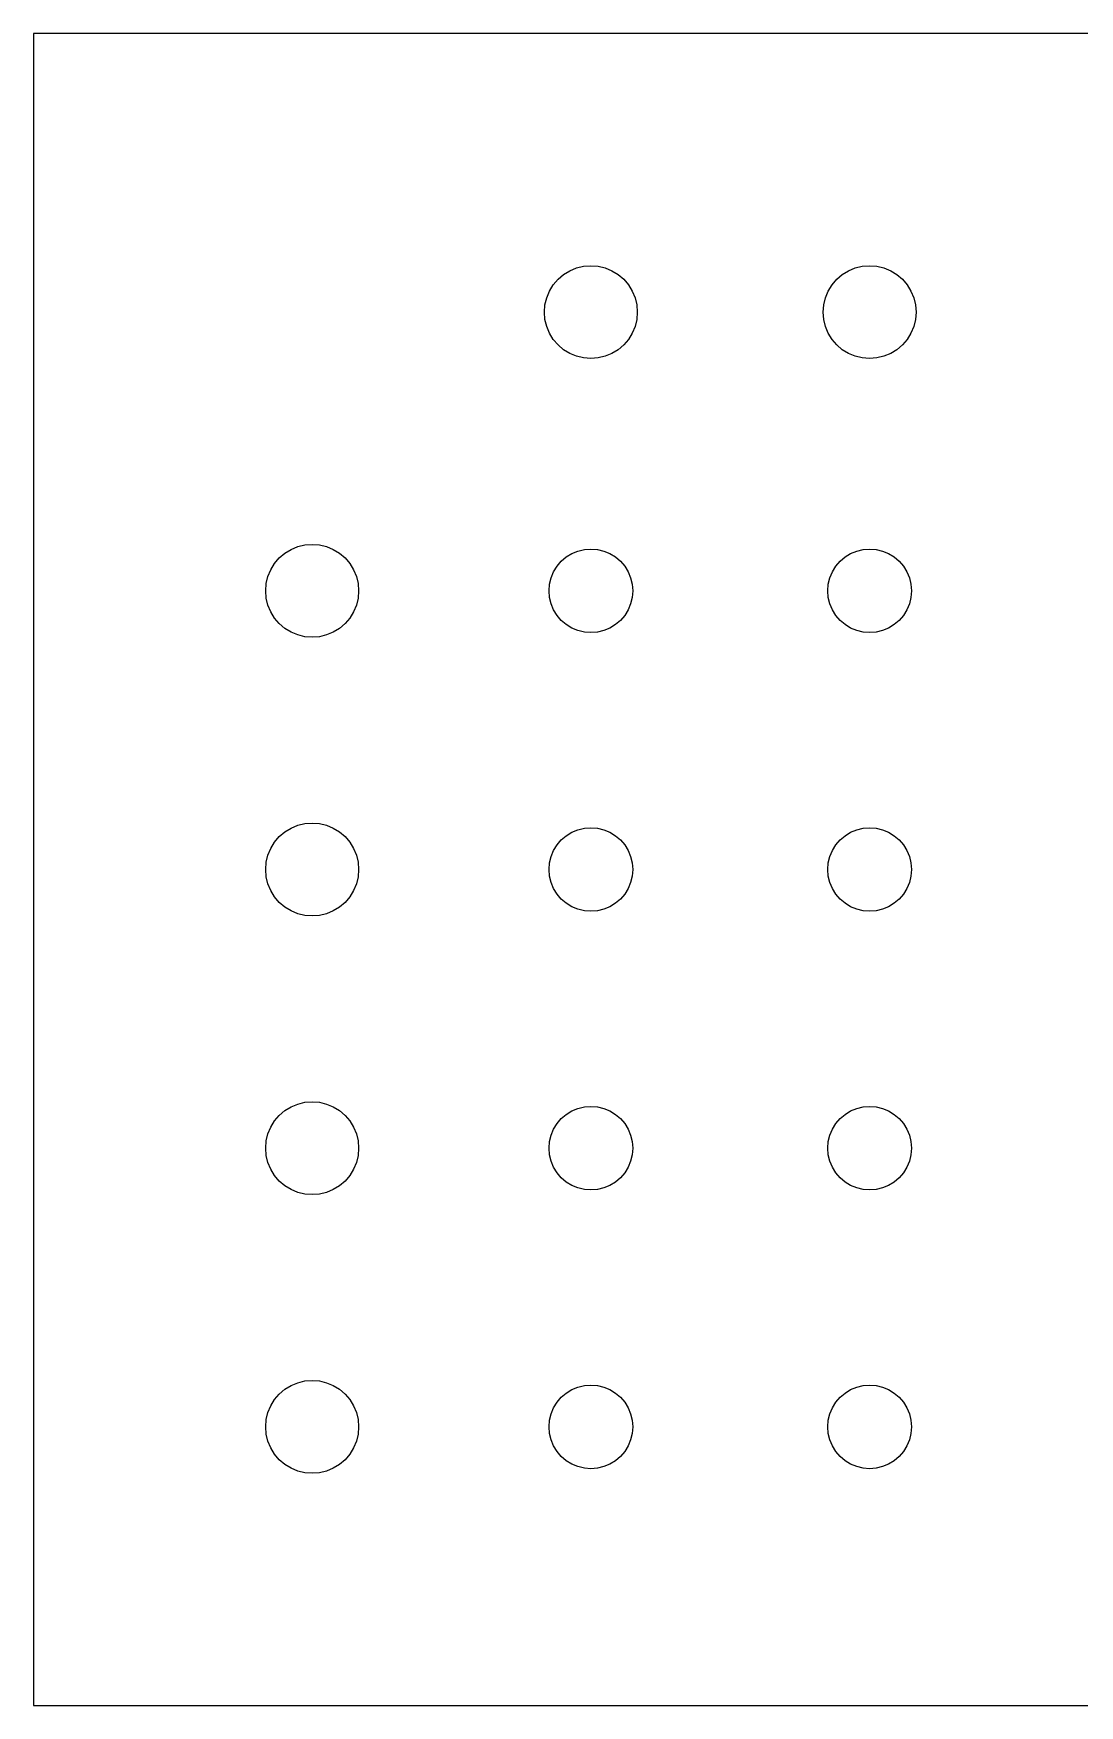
# Model space of a CAD drawing. Header units: metres. Extents: x 0 to 240, y 0 to 180.
# Drawn here: x 0 to 112.6, y 0 to 180 of the extents above; entities that cross this region are included whole.
import ezdxf

# ---------------------------------------------------------------- set-up
doc = ezdxf.new("R2010")
doc.units = ezdxf.units.M

msp = doc.modelspace()

# ---------------------------------------------------------------- linework, layer by layer
for p, q in [((240, 180), (0, 180)), ((0, 180), (0, 0)), ((58.4549, 154.755), (59.2178, 154.938)), ((59.2178, 154.938), (60, 155)), ((60, 155), (60.7822, 154.938)), ((60.7822, 154.938), (61.5451, 154.755)), ((88.4549, 154.755), (89.2178, 154.938)), ((89.2178, 154.938), (90, 155)), ((90, 155), (90.7822, 154.938)), ((90.7822, 154.938), (91.5451, 154.755)), ((55.9549, 152.939), (56.4645, 153.536)), ((56.4645, 153.536), (57.0611, 154.045)), ((57.0611, 154.045), (57.73, 154.455)), ((57.73, 154.455), (58.4549, 154.755)), ((61.5451, 154.755), (62.2699, 154.455)), ((62.2699, 154.455), (62.9389, 154.045)), ((62.9389, 154.045), (63.5355, 153.536)), ((63.5355, 153.536), (64.0451, 152.939)), ((85.9549, 152.939), (86.4645, 153.536)), ((86.4645, 153.536), (87.0611, 154.045)), ((87.0611, 154.045), (87.73, 154.455)), ((87.73, 154.455), (88.4549, 154.755)), ((91.5451, 154.755), (92.2699, 154.455)), ((92.2699, 154.455), (92.9389, 154.045)), ((92.9389, 154.045), (93.5355, 153.536)), ((93.5355, 153.536), (94.0451, 152.939)), ((55.0616, 150.782), (55.2447, 151.545)), ((55.2447, 151.545), (55.545, 152.27)), ((55.545, 152.27), (55.9549, 152.939)), ((64.0451, 152.939), (64.455, 152.27)), ((64.455, 152.27), (64.7553, 151.545)), ((64.7553, 151.545), (64.9384, 150.782)), ((85.0616, 150.782), (85.2447, 151.545)), ((85.2447, 151.545), (85.545, 152.27)), ((85.545, 152.27), (85.9549, 152.939)), ((94.0451, 152.939), (94.455, 152.27)), ((94.455, 152.27), (94.7553, 151.545)), ((94.7553, 151.545), (94.9384, 150.782)), ((55, 150), (55.0616, 150.782)), ((55.0616, 149.218), (55, 150)), ((64.9384, 150.782), (65, 150)), ((65, 150), (64.9384, 149.218)), ((85, 150), (85.0616, 150.782)), ((85.0616, 149.218), (85, 150)), ((94.9384, 150.782), (95, 150)), ((95, 150), (94.9384, 149.218)), ((55.2447, 148.455), (55.0616, 149.218)), ((55.545, 147.73), (55.2447, 148.455)), ((55.9549, 147.061), (55.545, 147.73)), ((64.455, 147.73), (64.0451, 147.061)), ((64.7553, 148.455), (64.455, 147.73)), ((64.9384, 149.218), (64.7553, 148.455)), ((85.2447, 148.455), (85.0616, 149.218)), ((85.545, 147.73), (85.2447, 148.455)), ((85.9549, 147.061), (85.545, 147.73)), ((94.455, 147.73), (94.0451, 147.061)), ((94.7553, 148.455), (94.455, 147.73)), ((94.9384, 149.218), (94.7553, 148.455)), ((56.4645, 146.464), (55.9549, 147.061)), ((57.0611, 145.955), (56.4645, 146.464)), ((57.73, 145.545), (57.0611, 145.955)), ((62.9389, 145.955), (62.2699, 145.545)), ((63.5355, 146.464), (62.9389, 145.955)), ((64.0451, 147.061), (63.5355, 146.464)), ((86.4645, 146.464), (85.9549, 147.061)), ((87.0611, 145.955), (86.4645, 146.464)), ((87.73, 145.545), (87.0611, 145.955)), ((92.9389, 145.955), (92.2699, 145.545)), ((93.5355, 146.464), (92.9389, 145.955)), ((94.0451, 147.061), (93.5355, 146.464)), ((58.4549, 145.245), (57.73, 145.545)), ((59.2178, 145.062), (58.4549, 145.245)), ((60, 145), (59.2178, 145.062)), ((60.7822, 145.062), (60, 145)), ((61.5451, 145.245), (60.7822, 145.062)), ((62.2699, 145.545), (61.5451, 145.245)), ((88.4549, 145.245), (87.73, 145.545)), ((89.2178, 145.062), (88.4549, 145.245)), ((90, 145), (89.2178, 145.062)), ((90.7822, 145.062), (90, 145)), ((91.5451, 145.245), (90.7822, 145.062)), ((92.2699, 145.545), (91.5451, 145.245)), ((27.0611, 124.045), (27.73, 124.455)), ((27.73, 124.455), (28.4549, 124.755)), ((28.4549, 124.755), (29.2178, 124.938)), ((29.2178, 124.938), (30, 125)), ((30, 125), (30.7822, 124.938)), ((30.7822, 124.938), (31.5451, 124.755)), ((31.5451, 124.755), (32.2699, 124.455)), ((32.2699, 124.455), (32.9389, 124.045)), ((57.957, 124.01), (58.6094, 124.28)), ((58.6094, 124.28), (59.296, 124.445)), ((59.296, 124.445), (60, 124.5)), ((60, 124.5), (60.7039, 124.445)), ((60.7039, 124.445), (61.3906, 124.28)), ((61.3906, 124.28), (62.043, 124.01)), ((87.957, 124.01), (88.6094, 124.28)), ((88.6094, 124.28), (89.296, 124.445)), ((89.296, 124.445), (90, 124.5)), ((90, 124.5), (90.7039, 124.445)), ((90.7039, 124.445), (91.3906, 124.28)), ((91.3906, 124.28), (92.043, 124.01)), ((25.545, 122.27), (25.9549, 122.939)), ((25.9549, 122.939), (26.4645, 123.536)), ((26.4645, 123.536), (27.0611, 124.045)), ((32.9389, 124.045), (33.5355, 123.536)), ((33.5355, 123.536), (34.0451, 122.939)), ((34.0451, 122.939), (34.455, 122.27)), ((55.9905, 122.043), (56.3594, 122.645)), ((56.3594, 122.645), (56.818, 123.182)), ((56.818, 123.182), (57.355, 123.641)), ((57.355, 123.641), (57.957, 124.01)), ((62.043, 124.01), (62.645, 123.641)), ((62.645, 123.641), (63.182, 123.182)), ((63.182, 123.182), (63.6406, 122.645)), ((63.6406, 122.645), (64.0095, 122.043)), ((85.9905, 122.043), (86.3594, 122.645)), ((86.3594, 122.645), (86.818, 123.182)), ((86.818, 123.182), (87.355, 123.641)), ((87.355, 123.641), (87.957, 124.01)), ((92.043, 124.01), (92.645, 123.641)), ((92.645, 123.641), (93.182, 123.182)), ((93.182, 123.182), (93.6406, 122.645)), ((93.6406, 122.645), (94.0095, 122.043)), ((25, 120), (25.0616, 120.782)), ((25.0616, 120.782), (25.2447, 121.545)), ((25.2447, 121.545), (25.545, 122.27)), ((34.455, 122.27), (34.7553, 121.545)), ((34.7553, 121.545), (34.9384, 120.782)), ((34.9384, 120.782), (35, 120)), ((55.5, 120), (55.5554, 120.704)), ((55.5554, 120.704), (55.7202, 121.391)), ((55.7202, 121.391), (55.9905, 122.043)), ((64.0095, 122.043), (64.2797, 121.391)), ((64.2797, 121.391), (64.4446, 120.704)), ((64.4446, 120.704), (64.5, 120)), ((85.5, 120), (85.5554, 120.704)), ((85.5554, 120.704), (85.7202, 121.391)), ((85.7202, 121.391), (85.9905, 122.043)), ((94.0095, 122.043), (94.2797, 121.391)), ((94.2797, 121.391), (94.4446, 120.704)), ((94.4446, 120.704), (94.5, 120)), ((25.0616, 119.218), (25, 120)), ((25.2447, 118.455), (25.0616, 119.218)), ((34.9384, 119.218), (34.7553, 118.455)), ((35, 120), (34.9384, 119.218)), ((55.5554, 119.296), (55.5, 120)), ((55.7202, 118.609), (55.5554, 119.296)), ((64.4446, 119.296), (64.2797, 118.609)), ((64.5, 120), (64.4446, 119.296)), ((85.5554, 119.296), (85.5, 120)), ((85.7202, 118.609), (85.5554, 119.296)), ((94.4446, 119.296), (94.2797, 118.609)), ((94.5, 120), (94.4446, 119.296)), ((25.545, 117.73), (25.2447, 118.455)), ((25.9549, 117.061), (25.545, 117.73)), ((26.4645, 116.464), (25.9549, 117.061)), ((34.0451, 117.061), (33.5355, 116.464)), ((34.455, 117.73), (34.0451, 117.061)), ((34.7553, 118.455), (34.455, 117.73)), ((55.9905, 117.957), (55.7202, 118.609)), ((56.3594, 117.355), (55.9905, 117.957)), ((56.818, 116.818), (56.3594, 117.355)), ((63.6406, 117.355), (63.182, 116.818)), ((64.0095, 117.957), (63.6406, 117.355)), ((64.2797, 118.609), (64.0095, 117.957)), ((85.9905, 117.957), (85.7202, 118.609)), ((86.3594, 117.355), (85.9905, 117.957)), ((86.818, 116.818), (86.3594, 117.355)), ((93.6406, 117.355), (93.182, 116.818)), ((94.0095, 117.957), (93.6406, 117.355)), ((94.2797, 118.609), (94.0095, 117.957)), ((27.0611, 115.955), (26.4645, 116.464)), ((27.73, 115.545), (27.0611, 115.955)), ((28.4549, 115.245), (27.73, 115.545)), ((29.2178, 115.062), (28.4549, 115.245)), ((31.5451, 115.245), (30.7822, 115.062)), ((32.2699, 115.545), (31.5451, 115.245)), ((32.9389, 115.955), (32.2699, 115.545)), ((33.5355, 116.464), (32.9389, 115.955)), ((57.355, 116.359), (56.818, 116.818)), ((57.957, 115.99), (57.355, 116.359)), ((58.6094, 115.72), (57.957, 115.99)), ((59.296, 115.555), (58.6094, 115.72)), ((60, 115.5), (59.296, 115.555)), ((60.7039, 115.555), (60, 115.5)), ((61.3906, 115.72), (60.7039, 115.555)), ((62.043, 115.99), (61.3906, 115.72)), ((62.645, 116.359), (62.043, 115.99)), ((63.182, 116.818), (62.645, 116.359)), ((87.355, 116.359), (86.818, 116.818)), ((87.957, 115.99), (87.355, 116.359)), ((88.6094, 115.72), (87.957, 115.99)), ((89.296, 115.555), (88.6094, 115.72)), ((90, 115.5), (89.296, 115.555)), ((90.7039, 115.555), (90, 115.5)), ((91.3906, 115.72), (90.7039, 115.555)), ((92.043, 115.99), (91.3906, 115.72)), ((92.645, 116.359), (92.043, 115.99)), ((93.182, 116.818), (92.645, 116.359)), ((30, 115), (29.2178, 115.062)), ((30.7822, 115.062), (30, 115)), ((26.4645, 93.5355), (27.0611, 94.0451)), ((27.0611, 94.0451), (27.73, 94.455)), ((27.73, 94.455), (28.4549, 94.7553)), ((28.4549, 94.7553), (29.2178, 94.9384)), ((29.2178, 94.9384), (30, 95)), ((30, 95), (30.7822, 94.9384)), ((30.7822, 94.9384), (31.5451, 94.7553)), ((31.5451, 94.7553), (32.2699, 94.455)), ((32.2699, 94.455), (32.9389, 94.0451)), ((32.9389, 94.0451), (33.5355, 93.5355)), ((56.818, 93.182), (57.355, 93.6406)), ((57.355, 93.6406), (57.957, 94.0095)), ((57.957, 94.0095), (58.6094, 94.2797)), ((58.6094, 94.2797), (59.296, 94.4446)), ((59.296, 94.4446), (60, 94.5)), ((60, 94.5), (60.7039, 94.4446)), ((60.7039, 94.4446), (61.3906, 94.2797)), ((61.3906, 94.2797), (62.043, 94.0095)), ((62.043, 94.0095), (62.645, 93.6406)), ((62.645, 93.6406), (63.182, 93.182)), ((86.818, 93.182), (87.355, 93.6406)), ((87.355, 93.6406), (87.957, 94.0095)), ((87.957, 94.0095), (88.6094, 94.2797)), ((88.6094, 94.2797), (89.296, 94.4446)), ((89.296, 94.4446), (90, 94.5)), ((90, 94.5), (90.7039, 94.4446)), ((90.7039, 94.4446), (91.3906, 94.2797)), ((91.3906, 94.2797), (92.043, 94.0095)), ((92.043, 94.0095), (92.645, 93.6406)), ((92.645, 93.6406), (93.182, 93.182)), ((25.2447, 91.5451), (25.545, 92.2699)), ((25.545, 92.2699), (25.9549, 92.9389)), ((25.9549, 92.9389), (26.4645, 93.5355)), ((33.5355, 93.5355), (34.0451, 92.9389)), ((34.0451, 92.9389), (34.455, 92.2699)), ((34.455, 92.2699), (34.7553, 91.5451)), ((55.7202, 91.3906), (55.9905, 92.043)), ((55.9905, 92.043), (56.3594, 92.645)), ((56.3594, 92.645), (56.818, 93.182)), ((63.182, 93.182), (63.6406, 92.645)), ((63.6406, 92.645), (64.0095, 92.043)), ((64.0095, 92.043), (64.2797, 91.3906)), ((85.7202, 91.3906), (85.9905, 92.043)), ((85.9905, 92.043), (86.3594, 92.645)), ((86.3594, 92.645), (86.818, 93.182)), ((93.182, 93.182), (93.6406, 92.645)), ((93.6406, 92.645), (94.0095, 92.043)), ((94.0095, 92.043), (94.2797, 91.3906)), ((25, 90), (25.0616, 90.7822)), ((25.0616, 89.2178), (25, 90)), ((25.0616, 90.7822), (25.2447, 91.5451)), ((34.7553, 91.5451), (34.9384, 90.7822)), ((34.9384, 90.7822), (35, 90)), ((35, 90), (34.9384, 89.2178)), ((55.5, 90), (55.5554, 90.7039)), ((55.5554, 89.296), (55.5, 90)), ((55.5554, 90.7039), (55.7202, 91.3906)), ((64.2797, 91.3906), (64.4446, 90.7039)), ((64.4446, 90.7039), (64.5, 90)), ((64.5, 90), (64.4446, 89.296)), ((85.5, 90), (85.5554, 90.7039)), ((85.5554, 89.296), (85.5, 90)), ((85.5554, 90.7039), (85.7202, 91.3906)), ((94.2797, 91.3906), (94.4446, 90.7039)), ((94.4446, 90.7039), (94.5, 90)), ((94.5, 90), (94.4446, 89.296)), ((25.2447, 88.4549), (25.0616, 89.2178)), ((25.545, 87.73), (25.2447, 88.4549)), ((34.7553, 88.4549), (34.455, 87.73)), ((34.9384, 89.2178), (34.7553, 88.4549)), ((55.7202, 88.6094), (55.5554, 89.296)), ((55.9905, 87.957), (55.7202, 88.6094)), ((64.2797, 88.6094), (64.0095, 87.957)), ((64.4446, 89.296), (64.2797, 88.6094)), ((85.7202, 88.6094), (85.5554, 89.296)), ((85.9905, 87.957), (85.7202, 88.6094)), ((94.2797, 88.6094), (94.0095, 87.957)), ((94.4446, 89.296), (94.2797, 88.6094)), ((25.9549, 87.0611), (25.545, 87.73)), ((26.4645, 86.4645), (25.9549, 87.0611)), ((27.0611, 85.9549), (26.4645, 86.4645)), ((33.5355, 86.4645), (32.9389, 85.9549)), ((34.0451, 87.0611), (33.5355, 86.4645)), ((34.455, 87.73), (34.0451, 87.0611)), ((56.3594, 87.355), (55.9905, 87.957)), ((56.818, 86.818), (56.3594, 87.355)), ((57.355, 86.3594), (56.818, 86.818)), ((63.182, 86.818), (62.645, 86.3594)), ((63.6406, 87.355), (63.182, 86.818)), ((64.0095, 87.957), (63.6406, 87.355)), ((86.3594, 87.355), (85.9905, 87.957)), ((86.818, 86.818), (86.3594, 87.355)), ((87.355, 86.3594), (86.818, 86.818)), ((93.182, 86.818), (92.645, 86.3594)), ((93.6406, 87.355), (93.182, 86.818)), ((94.0095, 87.957), (93.6406, 87.355)), ((27.73, 85.545), (27.0611, 85.9549)), ((28.4549, 85.2447), (27.73, 85.545)), ((29.2178, 85.0616), (28.4549, 85.2447)), ((30, 85), (29.2178, 85.0616)), ((30.7822, 85.0616), (30, 85)), ((31.5451, 85.2447), (30.7822, 85.0616)), ((32.2699, 85.545), (31.5451, 85.2447)), ((32.9389, 85.9549), (32.2699, 85.545)), ((57.957, 85.9905), (57.355, 86.3594)), ((58.6094, 85.7202), (57.957, 85.9905)), ((59.296, 85.5554), (58.6094, 85.7202)), ((60, 85.5), (59.296, 85.5554)), ((60.7039, 85.5554), (60, 85.5)), ((61.3906, 85.7202), (60.7039, 85.5554)), ((62.043, 85.9905), (61.3906, 85.7202)), ((62.645, 86.3594), (62.043, 85.9905)), ((87.957, 85.9905), (87.355, 86.3594)), ((88.6094, 85.7202), (87.957, 85.9905)), ((89.296, 85.5554), (88.6094, 85.7202)), ((90, 85.5), (89.296, 85.5554)), ((90.7039, 85.5554), (90, 85.5)), ((91.3906, 85.7202), (90.7039, 85.5554)), ((92.043, 85.9905), (91.3906, 85.7202)), ((92.645, 86.3594), (92.043, 85.9905)), ((28.4549, 64.7553), (29.2178, 64.9384)), ((29.2178, 64.9384), (30, 65)), ((30, 65), (30.7822, 64.9384)), ((30.7822, 64.9384), (31.5451, 64.7553)), ((25.9549, 62.9389), (26.4645, 63.5355)), ((26.4645, 63.5355), (27.0611, 64.0451)), ((27.0611, 64.0451), (27.73, 64.455)), ((27.73, 64.455), (28.4549, 64.7553)), ((31.5451, 64.7553), (32.2699, 64.455)), ((32.2699, 64.455), (32.9389, 64.0451)), ((32.9389, 64.0451), (33.5355, 63.5355)), ((33.5355, 63.5355), (34.0451, 62.9389)), ((56.3594, 62.645), (56.818, 63.182)), ((56.818, 63.182), (57.355, 63.6406)), ((57.355, 63.6406), (57.957, 64.0095)), ((57.957, 64.0095), (58.6094, 64.2797)), ((58.6094, 64.2797), (59.296, 64.4446)), ((59.296, 64.4446), (60, 64.5)), ((60, 64.5), (60.7039, 64.4446)), ((60.7039, 64.4446), (61.3906, 64.2797)), ((61.3906, 64.2797), (62.043, 64.0095)), ((62.043, 64.0095), (62.645, 63.6406)), ((62.645, 63.6406), (63.182, 63.182)), ((63.182, 63.182), (63.6406, 62.645)), ((86.3594, 62.645), (86.818, 63.182)), ((86.818, 63.182), (87.355, 63.6406)), ((87.355, 63.6406), (87.957, 64.0095)), ((87.957, 64.0095), (88.6094, 64.2797)), ((88.6094, 64.2797), (89.296, 64.4446)), ((89.296, 64.4446), (90, 64.5)), ((90, 64.5), (90.7039, 64.4446)), ((90.7039, 64.4446), (91.3906, 64.2797)), ((91.3906, 64.2797), (92.043, 64.0095)), ((92.043, 64.0095), (92.645, 63.6406)), ((92.645, 63.6406), (93.182, 63.182)), ((93.182, 63.182), (93.6406, 62.645)), ((25.0616, 60.7822), (25.2447, 61.5451)), ((25.2447, 61.5451), (25.545, 62.2699)), ((25.545, 62.2699), (25.9549, 62.9389)), ((34.0451, 62.9389), (34.455, 62.2699)), ((34.455, 62.2699), (34.7553, 61.5451)), ((34.7553, 61.5451), (34.9384, 60.7822)), ((55.5554, 60.7039), (55.7202, 61.3906)), ((55.7202, 61.3906), (55.9905, 62.043)), ((55.9905, 62.043), (56.3594, 62.645)), ((63.6406, 62.645), (64.0095, 62.043)), ((64.0095, 62.043), (64.2797, 61.3906)), ((64.2797, 61.3906), (64.4446, 60.7039)), ((85.5554, 60.7039), (85.7202, 61.3906)), ((85.7202, 61.3906), (85.9905, 62.043)), ((85.9905, 62.043), (86.3594, 62.645)), ((93.6406, 62.645), (94.0095, 62.043)), ((94.0095, 62.043), (94.2797, 61.3906)), ((94.2797, 61.3906), (94.4446, 60.7039)), ((25, 60), (25.0616, 60.7822)), ((25.0616, 59.2178), (25, 60)), ((34.9384, 60.7822), (35, 60)), ((35, 60), (34.9384, 59.2178)), ((55.5, 60), (55.5554, 60.7039)), ((55.5554, 59.296), (55.5, 60)), ((64.4446, 60.7039), (64.5, 60)), ((64.5, 60), (64.4446, 59.296)), ((85.5, 60), (85.5554, 60.7039)), ((85.5554, 59.296), (85.5, 60)), ((94.4446, 60.7039), (94.5, 60)), ((94.5, 60), (94.4446, 59.296)), ((25.2447, 58.4549), (25.0616, 59.2178)), ((25.545, 57.73), (25.2447, 58.4549)), ((25.9549, 57.0611), (25.545, 57.73)), ((34.455, 57.73), (34.0451, 57.0611)), ((34.7553, 58.4549), (34.455, 57.73)), ((34.9384, 59.2178), (34.7553, 58.4549)), ((55.7202, 58.6094), (55.5554, 59.296)), ((55.9905, 57.957), (55.7202, 58.6094)), ((56.3594, 57.355), (55.9905, 57.957)), ((64.0095, 57.957), (63.6406, 57.355)), ((64.2797, 58.6094), (64.0095, 57.957)), ((64.4446, 59.296), (64.2797, 58.6094)), ((85.7202, 58.6094), (85.5554, 59.296)), ((85.9905, 57.957), (85.7202, 58.6094)), ((86.3594, 57.355), (85.9905, 57.957)), ((94.0095, 57.957), (93.6406, 57.355)), ((94.2797, 58.6094), (94.0095, 57.957)), ((94.4446, 59.296), (94.2797, 58.6094)), ((26.4645, 56.4645), (25.9549, 57.0611)), ((27.0611, 55.9549), (26.4645, 56.4645)), ((27.73, 55.545), (27.0611, 55.9549)), ((32.9389, 55.9549), (32.2699, 55.545)), ((33.5355, 56.4645), (32.9389, 55.9549)), ((34.0451, 57.0611), (33.5355, 56.4645)), ((56.818, 56.818), (56.3594, 57.355)), ((57.355, 56.3594), (56.818, 56.818)), ((57.957, 55.9905), (57.355, 56.3594)), ((58.6094, 55.7202), (57.957, 55.9905)), ((62.043, 55.9905), (61.3906, 55.7202)), ((62.645, 56.3594), (62.043, 55.9905)), ((63.182, 56.818), (62.645, 56.3594)), ((63.6406, 57.355), (63.182, 56.818)), ((86.818, 56.818), (86.3594, 57.355)), ((87.355, 56.3594), (86.818, 56.818)), ((87.957, 55.9905), (87.355, 56.3594)), ((88.6094, 55.7202), (87.957, 55.9905)), ((92.043, 55.9905), (91.3906, 55.7202)), ((92.645, 56.3594), (92.043, 55.9905)), ((93.182, 56.818), (92.645, 56.3594)), ((93.6406, 57.355), (93.182, 56.818)), ((28.4549, 55.2447), (27.73, 55.545)), ((29.2178, 55.0616), (28.4549, 55.2447)), ((30, 55), (29.2178, 55.0616)), ((30.7822, 55.0616), (30, 55)), ((31.5451, 55.2447), (30.7822, 55.0616)), ((32.2699, 55.545), (31.5451, 55.2447)), ((59.296, 55.5554), (58.6094, 55.7202)), ((60, 55.5), (59.296, 55.5554)), ((60.7039, 55.5554), (60, 55.5)), ((61.3906, 55.7202), (60.7039, 55.5554)), ((89.296, 55.5554), (88.6094, 55.7202)), ((90, 55.5), (89.296, 55.5554)), ((90.7039, 55.5554), (90, 55.5)), ((91.3906, 55.7202), (90.7039, 55.5554)), ((27.0611, 34.0451), (27.73, 34.455)), ((27.73, 34.455), (28.4549, 34.7553)), ((28.4549, 34.7553), (29.2178, 34.9384)), ((29.2178, 34.9384), (30, 35)), ((30, 35), (30.7822, 34.9384)), ((30.7822, 34.9384), (31.5451, 34.7553)), ((31.5451, 34.7553), (32.2699, 34.455)), ((32.2699, 34.455), (32.9389, 34.0451)), ((57.957, 34.0095), (58.6094, 34.2797)), ((58.6094, 34.2797), (59.296, 34.4446)), ((59.296, 34.4446), (60, 34.5)), ((60, 34.5), (60.7039, 34.4446)), ((60.7039, 34.4446), (61.3906, 34.2797)), ((61.3906, 34.2797), (62.043, 34.0095)), ((87.957, 34.0095), (88.6094, 34.2797)), ((88.6094, 34.2797), (89.296, 34.4446)), ((89.296, 34.4446), (90, 34.5)), ((90, 34.5), (90.7039, 34.4446)), ((90.7039, 34.4446), (91.3906, 34.2797)), ((91.3906, 34.2797), (92.043, 34.0095)), ((25.545, 32.2699), (25.9549, 32.9389)), ((25.9549, 32.9389), (26.4645, 33.5355)), ((26.4645, 33.5355), (27.0611, 34.0451)), ((32.9389, 34.0451), (33.5355, 33.5355)), ((33.5355, 33.5355), (34.0451, 32.9389)), ((34.0451, 32.9389), (34.455, 32.2699)), ((55.9905, 32.043), (56.3594, 32.645)), ((56.3594, 32.645), (56.818, 33.182)), ((56.818, 33.182), (57.355, 33.6406)), ((57.355, 33.6406), (57.957, 34.0095)), ((62.043, 34.0095), (62.645, 33.6406)), ((62.645, 33.6406), (63.182, 33.182)), ((63.182, 33.182), (63.6406, 32.645)), ((63.6406, 32.645), (64.0095, 32.043)), ((85.9905, 32.043), (86.3594, 32.645)), ((86.3594, 32.645), (86.818, 33.182)), ((86.818, 33.182), (87.355, 33.6406)), ((87.355, 33.6406), (87.957, 34.0095)), ((92.043, 34.0095), (92.645, 33.6406)), ((92.645, 33.6406), (93.182, 33.182)), ((93.182, 33.182), (93.6406, 32.645)), ((93.6406, 32.645), (94.0095, 32.043)), ((25, 30), (25.0616, 30.7822)), ((25.0616, 30.7822), (25.2447, 31.5451)), ((25.2447, 31.5451), (25.545, 32.2699)), ((34.455, 32.2699), (34.7553, 31.5451)), ((34.7553, 31.5451), (34.9384, 30.7822)), ((34.9384, 30.7822), (35, 30)), ((55.5, 30), (55.5554, 30.7039)), ((55.5554, 30.7039), (55.7202, 31.3906)), ((55.7202, 31.3906), (55.9905, 32.043)), ((64.0095, 32.043), (64.2797, 31.3906)), ((64.2797, 31.3906), (64.4446, 30.7039)), ((64.4446, 30.7039), (64.5, 30)), ((85.5, 30), (85.5554, 30.7039)), ((85.5554, 30.7039), (85.7202, 31.3906)), ((85.7202, 31.3906), (85.9905, 32.043)), ((94.0095, 32.043), (94.2797, 31.3906)), ((94.2797, 31.3906), (94.4446, 30.7039)), ((94.4446, 30.7039), (94.5, 30)), ((25.0616, 29.2178), (25, 30)), ((25.2447, 28.4549), (25.0616, 29.2178)), ((34.9384, 29.2178), (34.7553, 28.4549)), ((35, 30), (34.9384, 29.2178)), ((55.5554, 29.296), (55.5, 30)), ((55.7202, 28.6094), (55.5554, 29.296)), ((64.4446, 29.296), (64.2797, 28.6094)), ((64.5, 30), (64.4446, 29.296)), ((85.5554, 29.296), (85.5, 30)), ((85.7202, 28.6094), (85.5554, 29.296)), ((94.4446, 29.296), (94.2797, 28.6094)), ((94.5, 30), (94.4446, 29.296)), ((25.545, 27.73), (25.2447, 28.4549)), ((25.9549, 27.0611), (25.545, 27.73)), ((26.4645, 26.4645), (25.9549, 27.0611)), ((34.0451, 27.0611), (33.5355, 26.4645)), ((34.455, 27.73), (34.0451, 27.0611)), ((34.7553, 28.4549), (34.455, 27.73)), ((55.9905, 27.957), (55.7202, 28.6094)), ((56.3594, 27.355), (55.9905, 27.957)), ((56.818, 26.818), (56.3594, 27.355)), ((63.6406, 27.355), (63.182, 26.818)), ((64.0095, 27.957), (63.6406, 27.355)), ((64.2797, 28.6094), (64.0095, 27.957)), ((85.9905, 27.957), (85.7202, 28.6094)), ((86.3594, 27.355), (85.9905, 27.957)), ((86.818, 26.818), (86.3594, 27.355)), ((93.6406, 27.355), (93.182, 26.818)), ((94.0095, 27.957), (93.6406, 27.355)), ((94.2797, 28.6094), (94.0095, 27.957)), ((27.0611, 25.9549), (26.4645, 26.4645)), ((27.73, 25.545), (27.0611, 25.9549)), ((28.4549, 25.2447), (27.73, 25.545)), ((29.2178, 25.0616), (28.4549, 25.2447)), ((31.5451, 25.2447), (30.7822, 25.0616)), ((32.2699, 25.545), (31.5451, 25.2447)), ((32.9389, 25.9549), (32.2699, 25.545)), ((33.5355, 26.4645), (32.9389, 25.9549)), ((57.355, 26.3594), (56.818, 26.818)), ((57.957, 25.9905), (57.355, 26.3594)), ((58.6094, 25.7202), (57.957, 25.9905)), ((59.296, 25.5554), (58.6094, 25.7202)), ((60, 25.5), (59.296, 25.5554)), ((60.7039, 25.5554), (60, 25.5)), ((61.3906, 25.7202), (60.7039, 25.5554)), ((62.043, 25.9905), (61.3906, 25.7202)), ((62.645, 26.3594), (62.043, 25.9905)), ((63.182, 26.818), (62.645, 26.3594)), ((87.355, 26.3594), (86.818, 26.818)), ((87.957, 25.9905), (87.355, 26.3594)), ((88.6094, 25.7202), (87.957, 25.9905)), ((89.296, 25.5554), (88.6094, 25.7202)), ((90, 25.5), (89.296, 25.5554)), ((90.7039, 25.5554), (90, 25.5)), ((91.3906, 25.7202), (90.7039, 25.5554)), ((92.043, 25.9905), (91.3906, 25.7202)), ((92.645, 26.3594), (92.043, 25.9905)), ((93.182, 26.818), (92.645, 26.3594)), ((30, 25), (29.2178, 25.0616)), ((30.7822, 25.0616), (30, 25)), ((0, 0), (240, 0))]:
    msp.add_line(p, q)

doc.saveas('drawing.dxf')
